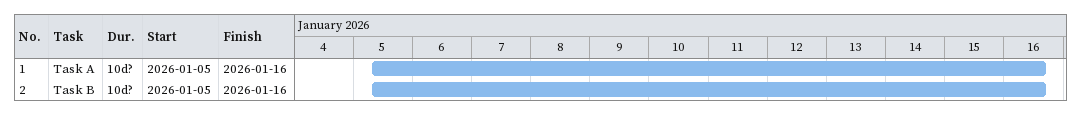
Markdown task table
| ID | Task | Duration | Start | Finish |
|---|---|---|---|---|
| 1 | Task A | 10d? | 2026-01-05 | 2026-01-16 |
| 2 | Task B | 10d? | 2026-01-05 | 2026-01-16 |
